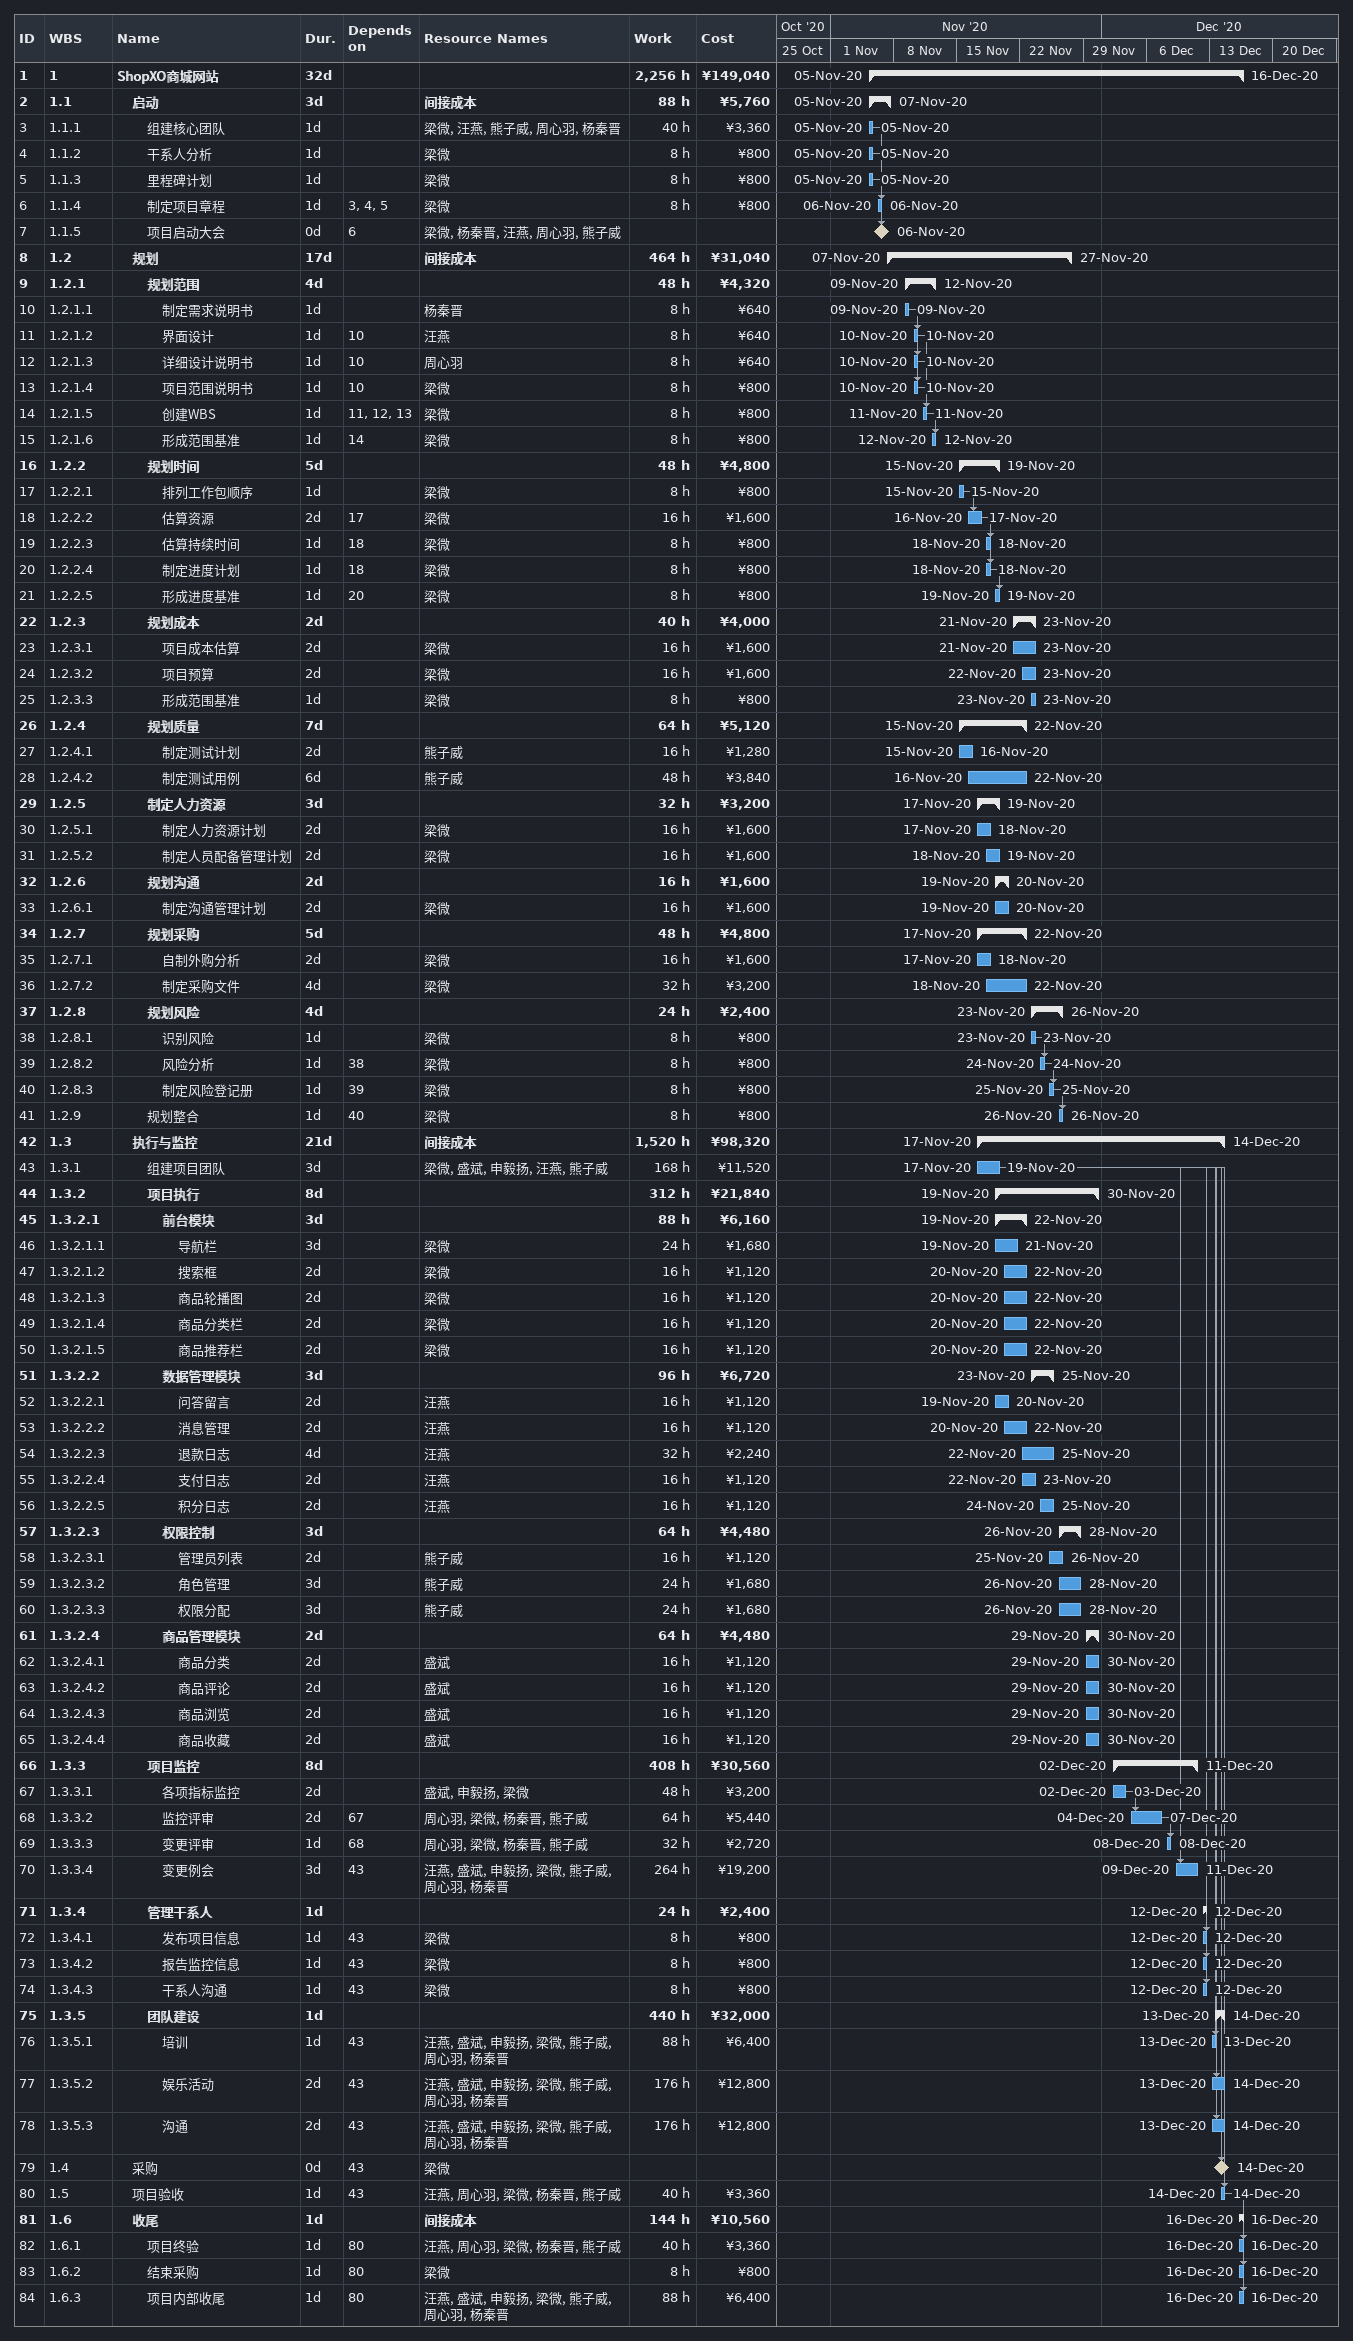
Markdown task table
| ID | WBS | Task | Duration | Start | Finish | Predecessors | Resources | Work (h) | Cost (¥) |
|---|---|---|---|---|---|---|---|---|---|
| 1 | 1 | **ShopXO商城网站** | 32d | 2020-11-05 | 2020-12-16 |  |  | 2256 | 149040 |
| 2 | 1.1 | **启动** | 3d | 2020-11-05 | 2020-11-07 |  | 间接成本 | 88 | 5760 |
| 3 | 1.1.1 | 组建核心团队 | 1d | 2020-11-05 | 2020-11-05 |  | 梁微, 汪燕, 熊子威, 周心羽, 杨秦晋 | 40 | 3360 |
| 4 | 1.1.2 | 干系人分析 | 1d | 2020-11-05 | 2020-11-05 |  | 梁微 | 8 | 800 |
| 5 | 1.1.3 | 里程碑计划 | 1d | 2020-11-05 | 2020-11-05 |  | 梁微 | 8 | 800 |
| 6 | 1.1.4 | 制定项目章程 | 1d | 2020-11-06 | 2020-11-06 | 3, 4, 5 | 梁微 | 8 | 800 |
| 7 | 1.1.5 | 项目启动大会 | 0d | 2020-11-06 | 2020-11-06 | 6 | 梁微, 杨秦晋, 汪燕, 周心羽, 熊子威 |  |  |
| 8 | 1.2 | **规划** | 17d | 2020-11-07 | 2020-11-27 |  | 间接成本 | 464 | 31040 |
| 9 | 1.2.1 | **规划范围** | 4d | 2020-11-09 | 2020-11-12 |  |  | 48 | 4320 |
| 10 | 1.2.1.1 | 制定需求说明书 | 1d | 2020-11-09 | 2020-11-09 |  | 杨秦晋 | 8 | 640 |
| 11 | 1.2.1.2 | 界面设计 | 1d | 2020-11-10 | 2020-11-10 | 10 | 汪燕 | 8 | 640 |
| 12 | 1.2.1.3 | 详细设计说明书 | 1d | 2020-11-10 | 2020-11-10 | 10 | 周心羽 | 8 | 640 |
| 13 | 1.2.1.4 | 项目范围说明书 | 1d | 2020-11-10 | 2020-11-10 | 10 | 梁微 | 8 | 800 |
| 14 | 1.2.1.5 | 创建WBS | 1d | 2020-11-11 | 2020-11-11 | 11, 12, 13 | 梁微 | 8 | 800 |
| 15 | 1.2.1.6 | 形成范围基准 | 1d | 2020-11-12 | 2020-11-12 | 14 | 梁微 | 8 | 800 |
| 16 | 1.2.2 | **规划时间** | 5d | 2020-11-15 | 2020-11-19 |  |  | 48 | 4800 |
| 17 | 1.2.2.1 | 排列工作包顺序 | 1d | 2020-11-15 | 2020-11-15 |  | 梁微 | 8 | 800 |
| 18 | 1.2.2.2 | 估算资源 | 2d | 2020-11-16 | 2020-11-17 | 17 | 梁微 | 16 | 1600 |
| 19 | 1.2.2.3 | 估算持续时间 | 1d | 2020-11-18 | 2020-11-18 | 18 | 梁微 | 8 | 800 |
| 20 | 1.2.2.4 | 制定进度计划 | 1d | 2020-11-18 | 2020-11-18 | 18 | 梁微 | 8 | 800 |
| 21 | 1.2.2.5 | 形成进度基准 | 1d | 2020-11-19 | 2020-11-19 | 20 | 梁微 | 8 | 800 |
| 22 | 1.2.3 | **规划成本** | 2d | 2020-11-21 | 2020-11-23 |  |  | 40 | 4000 |
| 23 | 1.2.3.1 | 项目成本估算 | 2d | 2020-11-21 | 2020-11-23 |  | 梁微 | 16 | 1600 |
| 24 | 1.2.3.2 | 项目预算 | 2d | 2020-11-22 | 2020-11-23 |  | 梁微 | 16 | 1600 |
| 25 | 1.2.3.3 | 形成范围基准 | 1d | 2020-11-23 | 2020-11-23 |  | 梁微 | 8 | 800 |
| 26 | 1.2.4 | **规划质量** | 7d | 2020-11-15 | 2020-11-22 |  |  | 64 | 5120 |
| 27 | 1.2.4.1 | 制定测试计划 | 2d | 2020-11-15 | 2020-11-16 |  | 熊子威 | 16 | 1280 |
| 28 | 1.2.4.2 | 制定测试用例 | 6d | 2020-11-16 | 2020-11-22 |  | 熊子威 | 48 | 3840 |
| 29 | 1.2.5 | **制定人力资源** | 3d | 2020-11-17 | 2020-11-19 |  |  | 32 | 3200 |
| 30 | 1.2.5.1 | 制定人力资源计划 | 2d | 2020-11-17 | 2020-11-18 |  | 梁微 | 16 | 1600 |
| 31 | 1.2.5.2 | 制定人员配备管理计划 | 2d | 2020-11-18 | 2020-11-19 |  | 梁微 | 16 | 1600 |
| 32 | 1.2.6 | **规划沟通** | 2d | 2020-11-19 | 2020-11-20 |  |  | 16 | 1600 |
| 33 | 1.2.6.1 | 制定沟通管理计划 | 2d | 2020-11-19 | 2020-11-20 |  | 梁微 | 16 | 1600 |
| 34 | 1.2.7 | **规划采购** | 5d | 2020-11-17 | 2020-11-22 |  |  | 48 | 4800 |
| 35 | 1.2.7.1 | 自制外购分析 | 2d | 2020-11-17 | 2020-11-18 |  | 梁微 | 16 | 1600 |
| 36 | 1.2.7.2 | 制定采购文件 | 4d | 2020-11-18 | 2020-11-22 |  | 梁微 | 32 | 3200 |
| 37 | 1.2.8 | **规划风险** | 4d | 2020-11-23 | 2020-11-26 |  |  | 24 | 2400 |
| 38 | 1.2.8.1 | 识别风险 | 1d | 2020-11-23 | 2020-11-23 |  | 梁微 | 8 | 800 |
| 39 | 1.2.8.2 | 风险分析 | 1d | 2020-11-24 | 2020-11-24 | 38 | 梁微 | 8 | 800 |
| 40 | 1.2.8.3 | 制定风险登记册 | 1d | 2020-11-25 | 2020-11-25 | 39 | 梁微 | 8 | 800 |
| 41 | 1.2.9 | 规划整合 | 1d | 2020-11-26 | 2020-11-26 | 40 | 梁微 | 8 | 800 |
| 42 | 1.3 | **执行与监控** | 21d | 2020-11-17 | 2020-12-14 |  | 间接成本 | 1520 | 98320 |
| 43 | 1.3.1 | 组建项目团队 | 3d | 2020-11-17 | 2020-11-19 |  | 梁微, 盛斌, 申毅扬, 汪燕, 熊子威 | 168 | 11520 |
| 44 | 1.3.2 | **项目执行** | 8d | 2020-11-19 | 2020-11-30 |  |  | 312 | 21840 |
| 45 | 1.3.2.1 | **前台模块** | 3d | 2020-11-19 | 2020-11-22 |  |  | 88 | 6160 |
| 46 | 1.3.2.1.1 | 导航栏 | 3d | 2020-11-19 | 2020-11-21 |  | 梁微 | 24 | 1680 |
| 47 | 1.3.2.1.2 | 搜索框 | 2d | 2020-11-20 | 2020-11-22 |  | 梁微 | 16 | 1120 |
| 48 | 1.3.2.1.3 | 商品轮播图 | 2d | 2020-11-20 | 2020-11-22 |  | 梁微 | 16 | 1120 |
| 49 | 1.3.2.1.4 | 商品分类栏 | 2d | 2020-11-20 | 2020-11-22 |  | 梁微 | 16 | 1120 |
| 50 | 1.3.2.1.5 | 商品推荐栏 | 2d | 2020-11-20 | 2020-11-22 |  | 梁微 | 16 | 1120 |
| 51 | 1.3.2.2 | **数据管理模块** | 3d | 2020-11-23 | 2020-11-25 |  |  | 96 | 6720 |
| 52 | 1.3.2.2.1 | 问答留言 | 2d | 2020-11-19 | 2020-11-20 |  | 汪燕 | 16 | 1120 |
| 53 | 1.3.2.2.2 | 消息管理 | 2d | 2020-11-20 | 2020-11-22 |  | 汪燕 | 16 | 1120 |
| 54 | 1.3.2.2.3 | 退款日志 | 4d | 2020-11-22 | 2020-11-25 |  | 汪燕 | 32 | 2240 |
| 55 | 1.3.2.2.4 | 支付日志 | 2d | 2020-11-22 | 2020-11-23 |  | 汪燕 | 16 | 1120 |
| 56 | 1.3.2.2.5 | 积分日志 | 2d | 2020-11-24 | 2020-11-25 |  | 汪燕 | 16 | 1120 |
| 57 | 1.3.2.3 | **权限控制** | 3d | 2020-11-26 | 2020-11-28 |  |  | 64 | 4480 |
| 58 | 1.3.2.3.1 | 管理员列表 | 2d | 2020-11-25 | 2020-11-26 |  | 熊子威 | 16 | 1120 |
| 59 | 1.3.2.3.2 | 角色管理 | 3d | 2020-11-26 | 2020-11-28 |  | 熊子威 | 24 | 1680 |
| 60 | 1.3.2.3.3 | 权限分配 | 3d | 2020-11-26 | 2020-11-28 |  | 熊子威 | 24 | 1680 |
| 61 | 1.3.2.4 | **商品管理模块** | 2d | 2020-11-29 | 2020-11-30 |  |  | 64 | 4480 |
| 62 | 1.3.2.4.1 | 商品分类 | 2d | 2020-11-29 | 2020-11-30 |  | 盛斌 | 16 | 1120 |
| 63 | 1.3.2.4.2 | 商品评论 | 2d | 2020-11-29 | 2020-11-30 |  | 盛斌 | 16 | 1120 |
| 64 | 1.3.2.4.3 | 商品浏览 | 2d | 2020-11-29 | 2020-11-30 |  | 盛斌 | 16 | 1120 |
| 65 | 1.3.2.4.4 | 商品收藏 | 2d | 2020-11-29 | 2020-11-30 |  | 盛斌 | 16 | 1120 |
| 66 | 1.3.3 | **项目监控** | 8d | 2020-12-02 | 2020-12-11 |  |  | 408 | 30560 |
| 67 | 1.3.3.1 | 各项指标监控 | 2d | 2020-12-02 | 2020-12-03 |  | 盛斌, 申毅扬, 梁微 | 48 | 3200 |
| 68 | 1.3.3.2 | 监控评审 | 2d | 2020-12-04 | 2020-12-07 | 67 | 周心羽, 梁微, 杨秦晋, 熊子威 | 64 | 5440 |
| 69 | 1.3.3.3 | 变更评审 | 1d | 2020-12-08 | 2020-12-08 | 68 | 周心羽, 梁微, 杨秦晋, 熊子威 | 32 | 2720 |
| 70 | 1.3.3.4 | 变更例会 | 3d | 2020-12-09 | 2020-12-11 | 43 | 汪燕, 盛斌, 申毅扬, 梁微, 熊子威, 周心羽, 杨秦晋 | 264 | 19200 |
| 71 | 1.3.4 | **管理干系人** | 1d | 2020-12-12 | 2020-12-12 |  |  | 24 | 2400 |
| 72 | 1.3.4.1 | 发布项目信息 | 1d | 2020-12-12 | 2020-12-12 | 43 | 梁微 | 8 | 800 |
| 73 | 1.3.4.2 | 报告监控信息 | 1d | 2020-12-12 | 2020-12-12 | 43 | 梁微 | 8 | 800 |
| 74 | 1.3.4.3 | 干系人沟通 | 1d | 2020-12-12 | 2020-12-12 | 43 | 梁微 | 8 | 800 |
| 75 | 1.3.5 | **团队建设** | 1d | 2020-12-13 | 2020-12-14 |  |  | 440 | 32000 |
| 76 | 1.3.5.1 | 培训 | 1d | 2020-12-13 | 2020-12-13 | 43 | 汪燕, 盛斌, 申毅扬, 梁微, 熊子威, 周心羽, 杨秦晋 | 88 | 6400 |
| 77 | 1.3.5.2 | 娱乐活动 | 2d | 2020-12-13 | 2020-12-14 | 43 | 汪燕, 盛斌, 申毅扬, 梁微, 熊子威, 周心羽, 杨秦晋 | 176 | 12800 |
| 78 | 1.3.5.3 | 沟通 | 2d | 2020-12-13 | 2020-12-14 | 43 | 汪燕, 盛斌, 申毅扬, 梁微, 熊子威, 周心羽, 杨秦晋 | 176 | 12800 |
| 79 | 1.4 | 采购 | 0d | 2020-12-14 | 2020-12-14 | 43 | 梁微 |  |  |
| 80 | 1.5 | 项目验收 | 1d | 2020-12-14 | 2020-12-14 | 43 | 汪燕, 周心羽, 梁微, 杨秦晋, 熊子威 | 40 | 3360 |
| 81 | 1.6 | **收尾** | 1d | 2020-12-16 | 2020-12-16 |  | 间接成本 | 144 | 10560 |
| 82 | 1.6.1 | 项目终验 | 1d | 2020-12-16 | 2020-12-16 | 80 | 汪燕, 周心羽, 梁微, 杨秦晋, 熊子威 | 40 | 3360 |
| 83 | 1.6.2 | 结束采购 | 1d | 2020-12-16 | 2020-12-16 | 80 | 梁微 | 8 | 800 |
| 84 | 1.6.3 | 项目内部收尾 | 1d | 2020-12-16 | 2020-12-16 | 80 | 汪燕, 盛斌, 申毅扬, 梁微, 熊子威, 周心羽, 杨秦晋 | 88 | 6400 |
